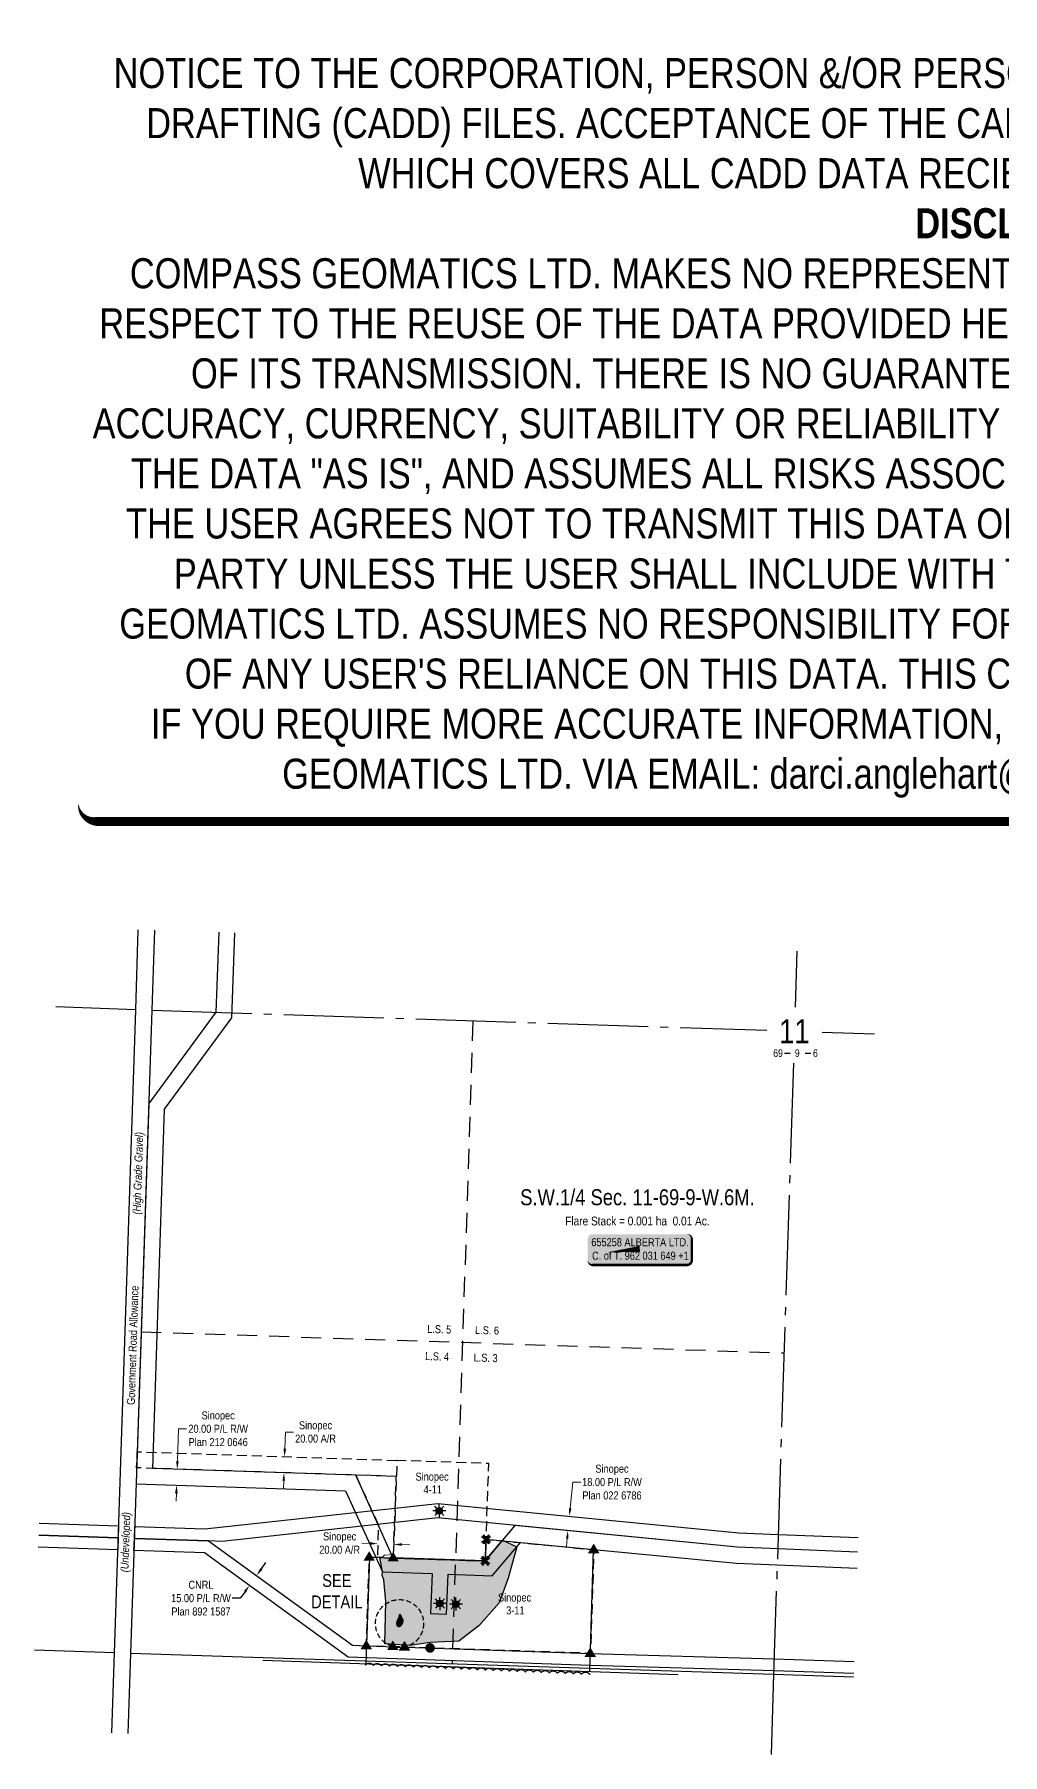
# Model space of a CAD drawing. Extents: x 354407 to 356825, y 6091735 to 6093884.
# Drawn here: x 354407 to 355616, y 6091735 to 6093884 of the extents above; entities that cross this region are included whole.
import ezdxf
from ezdxf.enums import TextEntityAlignment as Align

# ---------------------------------------------------------------- set-up
doc = ezdxf.new("R2010")
doc.units = 0
doc.header["$LTSCALE"] = 5
doc.header["$PDSIZE"] = 0.5
for name, pattern in [('0', [1, 1, 0]), ('foc-ACCESSROAD', [3.75, 2.5, -1.25]), ('foc-LSD', [8, 5, -3]), ('foc-QUARTERLINE', [33, 25, -3, 2, -3]), ('foc-TIELINE', [1.875, 1.25, -0.625])]:
    doc.linetypes.add(name, pattern=pattern)
for name, color, linetype in [('10', 1, 'Continuous'), ('9', 3, 'Continuous'), ('AS-FENCE', 48, 'foc-FENCE'), ('AS-ROADS', 254, 'Continuous'), ('AS-SYMBOL', 7, 'Continuous'), ('C-AR', 13, 'foc-ACCESSROAD'), ('C-RW', 13, 'Continuous'), ('C-SYMBOL', 7, 'Continuous'), ('C-WS', 13, 'foc-ACCESSROAD'), ('C-WS-S', 13, 'Continuous'), ('CG-NOTES', 7, 'Continuous'), ('DETAIL-T', 7, 'Continuous'), ('F-RW', 190, 'Continuous'), ('L-AREAREQUIRED', 7, 'Continuous'), ('L-MON', 1, 'Continuous'), ('L-ROAD-T', 7, 'Continuous'), ('L-SEC', 7, 'Continuous'), ('L-SECLBL', 7, 'Continuous'), ('L-SECQ', 8, 'foc-QUARTERLINE'), ('L-SECTION-LSD', 7, 'foc-LSD'), ('P-BUFFER-PURPLE', 187, 'foc-TIELINE'), ('T-BUSH', 110, '0')]:
    doc.layers.add(name, color=color, linetype=linetype)
for name, color, linetype, lineweight in [('AS-GENERAL', 48, 'Continuous', 18), ('C-RW-T', 13, 'Continuous', 9), ('C-WS-T', 13, 'Continuous', 9), ('T-TEXT', 48, 'Continuous', 18)]:
    doc.layers.add(name, color=color, linetype=linetype, lineweight=lineweight)
doc.layers.add('DISCLAIMER', color=7, linetype='Continuous', plot=False)
doc.layers.add('oil_and_gas_wells_pt', color=7, linetype='Continuous', plot=False)
doc.styles.add('100L', font='ARIALN.TTF', dxfattribs={"height": 11})
doc.styles.add('175L', font='ARIALN.TTF', dxfattribs={"height": 20})
doc.styles.add('80', font='ARIALN.TTF', dxfattribs={"height": 10})
doc.styles.add('80CG', font='ARIALN.TTF', dxfattribs={"height": 10})
doc.styles.add('80L', font='ARIALN.TTF', dxfattribs={"height": 10})
doc.styles.add('80LS', font='ARIALNI.TTF', dxfattribs={"height": 10})
doc.styles.add('foc-LtypeFont', font='ARIALN.TTF', dxfattribs={"height": 7.35})
doc.styles.add('SIMPLEX', font='ARIALN.TTF')
doc.linetypes.add('foc-FENCE', pattern='A,10,-1,["X",foc-LtypeFont,S=0.2,R=0,X=-0.625,Y=-0.75],-1.24', length=12.24)
doc.dimstyles.new('Compass 5 000', dxfattribs={"dimscale": 5, "dimtxt": 9, "dimasz": 2, "dimexe": 0.2, "dimexo": 0.0625, "dimgap": 0.5, "dimtad": 0, "dimtih": 1, "dimtoh": 1, "dimzin": 0, "dimdsep": 46, "dimtxsty": '80CG', "dimcen": 0.1, "dimse1": 1, "dimse2": 1, "dimclrd": 256, "dimclrt": 256, "dimaunit": 1, "dimadec": 4, "dimazin": 0, "dimtfac": 0.06, "dimtofl": 0, "dimtmove": 0, "dimatfit": 1, "dimfxl": 0.2, "dimtolj": 1, "dimtzin": 0, "dimlwd": -1, "dimarcsym": 0})

# ---------------------------------------------------------------- blocks, each defined once
blk = doc.blocks.new('L-SECLBL')
at = {"layer": '9', "color": 7}
for p, q in [((-5.1, -27.8), (-12.3, -27.8)), ((20.7, -27.8), (13.5, -27.8))]:
    blk.add_line(p, q, dxfattribs=at)
at = {"layer": '10', "color": 2, "style": 'SIMPLEX'}
blk.add_attdef('SEC', text='', height=30, dxfattribs=at).set_placement((0, 0), align=Align.MIDDLE)
at = {"layer": '10', "color": 5, "style": '80L'}
blk.add_attdef('TWP', text='', height=9.5, dxfattribs=at).set_placement((-14.4, -27.4), align=Align.MIDDLE_RIGHT)
blk.add_attdef('RGE', text='', height=9.5, dxfattribs=at).set_placement((3.6, -27.4), align=Align.MIDDLE_CENTER)
blk.add_attdef('MER', text='', height=9.5, dxfattribs=at).set_placement((23.2, -27.4), align=Align.MIDDLE_LEFT)
blk = doc.blocks.new('*D362')
at = {"layer": 'C-RW-T', "transparency": 16777216}
for p, q in [((355075.9, 6092043.1), (355079.1, 6092075.7)), ((355079.1, 6092075.7), (355089.1, 6092075.7)), ((355072.2, 6092005.3), (355071.3, 6091995.3))]:
    blk.add_line(p, q, dxfattribs=at)
for points in [[(355074.3, 6092043.2), (355077.6, 6092042.9), (355075, 6092033.1)], [(355070.6, 6092005.4), (355073.9, 6092005.1), (355073.2, 6092015.2)]]:
    blk.add_solid(points, dxfattribs=at)
at = {"layer": 'C-RW-T', "transparency": 16777216, "insert": (355128.2, 6092075.7), "char_height": 10, "attachment_point": 5, "style": '80CG'}
blk.add_mtext('\\A1;Sinopec\\P18.00 P/L R/W\\PPlan 022 6786', dxfattribs=at)
blk = doc.blocks.new('STRIA')
blk.add_hatch(color=255).paths.add_polyline_path([(-0.04, 1.52), (-1.47, -0.87), (1.39, -0.87)])
blk = doc.blocks.new('STRIAA')
blk.add_blockref('STRIA', (0, 0))
blk = doc.blocks.new('STRIB')
at = {"color": 1}
blk.add_solid([(-1.12, -0.67), (-0.04, 1.13), (1.04, -0.67)], dxfattribs=at)
blk = doc.blocks.new('STRIBB')
blk.add_blockref('STRIB', (0, 0))
blk = doc.blocks.new('STRICC')
for name in ['STRIAA', 'STRIBB']:
    blk.add_blockref(name, (0, 0))
blk = doc.blocks.new('fdspike')
blk.add_blockref('STRICC', (0, 0))
blk = doc.blocks.new('fdia')
at = {"color": 255, "const_width": 1}
blk.add_lwpolyline([(-0.5, 0, 1), (0.5, 0, 1)], format="xyb", close=True, dxfattribs=at)
blk = doc.blocks.new('Fdiaa')
blk.add_blockref('fdia', (0, 0))
blk = doc.blocks.new('fdib')
at = {"color": 1, "const_width": 1.6}
blk.add_lwpolyline([(-0.4, 0, 1), (0.4, 0, 1)], format="xyb", close=True, dxfattribs=at)
at = {"color": 1}
blk.add_circle((0, 0), 0.8, dxfattribs=at)
blk = doc.blocks.new('Fdibb')
blk.add_blockref('fdib', (0, 0))
blk = doc.blocks.new('fdicc')
for name in ['Fdibb', 'Fdiaa']:
    blk.add_blockref(name, (0, 0))
blk = doc.blocks.new('FDI')
blk.add_blockref('fdicc', (0, 0))
blk = doc.blocks.new('GAS')
h = blk.add_hatch(color=255)
h.dxf.hatch_style = 1
edge = h.paths.add_edge_path()
edge.add_arc((0, 0), 0.9, 0, 360)
for p, q in [((-0.81, 0), (-1.62, 0)), ((-0.57, 0.57), (-1.14, 1.14)), ((0, 0.81), (0, 1.62)), ((0.57, 0.57), (1.14, 1.14)), ((1.62, 0), (0.81, 0)), ((-0.57, -0.57), (-1.14, -1.14)), ((0, -0.81), (0, -1.62)), ((1.14, -1.14), (0.57, -0.57))]:
    blk.add_line(p, q)
blk.add_circle((0, 0), 0.8)
blk = doc.blocks.new('*D366')
at = {"layer": 'F-RW', "transparency": 16777216}
for p, q in [((354690.3, 6091967.3), (354696.1, 6091975.4)), ((354669.9, 6091938.8), (354664, 6091930.7)), ((354664, 6091930.7), (354654, 6091930.7))]:
    blk.add_line(p, q, dxfattribs=at)
for points in [[(354689, 6091968.2), (354691.7, 6091966.3), (354684.5, 6091959.2)], [(354668.5, 6091939.8), (354671.2, 6091937.9), (354675.7, 6091947)]]:
    blk.add_solid(points, dxfattribs=at)
at = {"layer": 'F-RW', "transparency": 16777216, "insert": (354614.9, 6091930.7), "char_height": 10, "attachment_point": 5, "style": '80CG'}
blk.add_mtext('\\A1;CNRL\\P15.00 P/L R/W\\PPlan 892 1587', dxfattribs=at)
blk = doc.blocks.new('*D367')
at = {"layer": 'C-RW-T', "transparency": 16777216}
for p, q in [((354585.5, 6092101.9), (354586.9, 6092142.3)), ((354586.9, 6092142.3), (354596.9, 6092142.3)), ((354584.2, 6092061.9), (354583.9, 6092051.9))]:
    blk.add_line(p, q, dxfattribs=at)
for points in [[(354583.9, 6092101.9), (354587.2, 6092101.8), (354585.2, 6092091.9)], [(354582.5, 6092061.9), (354585.9, 6092061.8), (354584.5, 6092071.9)]]:
    blk.add_solid(points, dxfattribs=at)
at = {"layer": 'C-RW-T', "transparency": 16777216, "insert": (354636.4, 6092142.3), "char_height": 10, "attachment_point": 5, "style": '80CG'}
blk.add_mtext('\\A1;Sinopec\\P20.00 P/L R/W\\PPlan 212 0646', dxfattribs=at)
blk = doc.blocks.new('FLARE')
h = blk.add_hatch(color=255)
h.dxf.hatch_style = 1
h.paths.add_polyline_path([(0.16, 2.41, 0.114147), (0.13, 2.43), (0.11, 2.44, 0.261551), (0.01, 2.42), (0, 2.41, 0.131268), (-0.03, 2.37), (-0.04, 2.35, 0.041497), (-0.05, 2.33), (-0.05, 2.29, 0.015174), (-0.05, 2.29), (-0.06, 2.24, 0.004376), (-0.06, 2.24), (-0.07, 2.18), (-0.08, 2.11), (-0.09, 2.05), (-0.1, 1.98), (-0.12, 1.91), (-0.14, 1.83), (-0.17, 1.76), (-0.19, 1.68), (-0.22, 1.61), (-0.26, 1.53), (-0.29, 1.46), (-0.32, 1.39), (-0.36, 1.32), (-0.39, 1.25, 0.000505), (-0.39, 1.25), (-0.43, 1.18, 0.002398), (-0.43, 1.18), (-0.46, 1.1, 0.004177), (-0.46, 1.1), (-0.5, 1.03, 0.005735), (-0.5, 1.03), (-0.53, 0.95, 0.006994), (-0.53, 0.95), (-0.56, 0.87, 0.00791), (-0.57, 0.87), (-0.6, 0.78, 0.008323), (-0.6, 0.78), (-0.63, 0.69, 0.008095), (-0.63, 0.68), (-0.66, 0.59, 0.008067), (-0.66, 0.59), (-0.68, 0.49, 0.008387), (-0.68, 0.49), (-0.7, 0.39, 0.009056), (-0.71, 0.38), (-0.72, 0.28, 0.010123), (-0.72, 0.28), (-0.74, 0.18, 0.011689), (-0.74, 0.18), (-0.75, 0.08, 0.013925), (-0.75, 0.08), (-0.75, -0.02, 0.016488), (-0.75, -0.02), (-0.75, -0.11, 0.017255), (-0.75, -0.12), (-0.74, -0.2, 0.01735), (-0.74, -0.2), (-0.73, -0.28, 0.017311), (-0.73, -0.29), (-0.71, -0.36, 0.01715), (-0.71, -0.36), (-0.69, -0.43, 0.016886), (-0.69, -0.44), (-0.66, -0.5, 0.016546), (-0.66, -0.5), (-0.63, -0.56, 0.016164), (-0.63, -0.56), (-0.6, -0.61, 0.016329), (-0.6, -0.62), (-0.57, -0.66, 0.018828), (-0.57, -0.67), (-0.54, -0.71, 0.022087), (-0.53, -0.71), (-0.5, -0.75, 0.025345), (-0.49, -0.76), (-0.46, -0.78, 0.028234), (-0.45, -0.79), (-0.42, -0.82, 0.030298), (-0.41, -0.82), (-0.37, -0.84, 0.031129), (-0.36, -0.85), (-0.32, -0.86, 0.030544), (-0.31, -0.87), (-0.27, -0.88, 0.028465), (-0.26, -0.88), (-0.22, -0.89, 0.025311), (-0.21, -0.89), (-0.16, -0.89, 0.02283), (-0.15, -0.89), (-0.11, -0.89, 0.021226), (-0.1, -0.89), (-0.05, -0.88, 0.020401), (-0.04, -0.88), (0, -0.87, 0.020299), (0.01, -0.87), (0.05, -0.85, 0.020911), (0.06, -0.85), (0.11, -0.83, 0.022277), (0.11, -0.83), (0.15, -0.81, 0.023712), (0.16, -0.8), (0.2, -0.78, 0.022408), (0.21, -0.78), (0.24, -0.75, 0.01993), (0.25, -0.74), (0.28, -0.72, 0.017146), (0.28, -0.71), (0.31, -0.68, 0.014211), (0.32, -0.68), (0.35, -0.64, 0.011221), (0.35, -0.64), (0.37, -0.61, 0.008212), (0.38, -0.61), (0.4, -0.57, 0.005172), (0.4, -0.57), (0.42, -0.54, 0.002523), (0.43, -0.54), (0.45, -0.5, 0.001671), (0.45, -0.5), (0.47, -0.47, 0.001229), (0.47, -0.47), (0.49, -0.44, 0.00075), (0.49, -0.44), (0.51, -0.41, 0.00026), (0.51, -0.41), (0.54, -0.37), (0.56, -0.34), (0.58, -0.3), (0.61, -0.27), (0.63, -0.23, 0.001311), (0.63, -0.23), (0.66, -0.19, 0.003726), (0.66, -0.19), (0.69, -0.15, 0.006065), (0.69, -0.14), (0.72, -0.1, 0.008452), (0.72, -0.1), (0.74, -0.05, 0.010991), (0.75, -0.05), (0.77, 0, 0.013767), (0.77, 0), (0.79, 0.05, 0.016839), (0.8, 0.05), (0.81, 0.1, 0.019104), (0.82, 0.11), (0.83, 0.15, 0.016987), (0.83, 0.16), (0.84, 0.21, 0.013636), (0.84, 0.21), (0.85, 0.26, 0.010244), (0.85, 0.27), (0.86, 0.31, 0.006846), (0.86, 0.32), (0.86, 0.37, 0.003419), (0.86, 0.37), (0.86, 0.41), (0.87, 0.46), (0.87, 0.5), (0.88, 0.54), (0.88, 0.59), (0.89, 0.63, 0.001278), (0.89, 0.63), (0.89, 0.67, 0.004735), (0.89, 0.67), (0.9, 0.71, 0.008354), (0.9, 0.72), (0.9, 0.76, 0.012059), (0.9, 0.76), (0.9, 0.8, 0.015712), (0.9, 0.81), (0.9, 0.85, 0.018457), (0.9, 0.85), (0.9, 0.89, 0.018102), (0.9, 0.9), (0.89, 0.94, 0.016533), (0.89, 0.95), (0.88, 0.99, 0.014576), (0.88, 0.99), (0.87, 1.03, 0.012435), (0.86, 1.04), (0.85, 1.08, 0.010283), (0.85, 1.09), (0.83, 1.13, 0.00824), (0.83, 1.13), (0.81, 1.18, 0.00638), (0.81, 1.18), (0.78, 1.23, 0.004735), (0.78, 1.23), (0.76, 1.29, 0.003388), (0.75, 1.29), (0.73, 1.34, 0.002345), (0.73, 1.34), (0.7, 1.4, 0.001492), (0.7, 1.4), (0.67, 1.46, 0.000746), (0.67, 1.46), (0.63, 1.51), (0.6, 1.57), (0.57, 1.62), (0.55, 1.68), (0.52, 1.73), (0.49, 1.78), (0.47, 1.83), (0.45, 1.87), (0.42, 1.92), (0.4, 1.97), (0.38, 2.02), (0.35, 2.08, 0.000332), (0.35, 2.08), (0.33, 2.13, 0.001849), (0.33, 2.13), (0.3, 2.19, 0.0038), (0.3, 2.19), (0.27, 2.24, 0.006473), (0.27, 2.24), (0.25, 2.29, 0.010865), (0.24, 2.3), (0.22, 2.34, 0.019524), (0.22, 2.34), (0.19, 2.38, 0.041077), (0.18, 2.39)])
at = {"color": 48, "flags": 128}
for points in [[(0.11, -0.72), (0.07, -0.74), (0.03, -0.76), (-0.02, -0.77), (-0.07, -0.78), (-0.11, -0.79), (-0.16, -0.79), (-0.2, -0.79), (-0.25, -0.78), (-0.29, -0.77), (-0.32, -0.76), (-0.36, -0.74), (-0.4, -0.71), (-0.43, -0.68), (-0.46, -0.65), (-0.49, -0.61), (-0.52, -0.56), (-0.54, -0.51), (-0.57, -0.46), (-0.59, -0.4), (-0.61, -0.33), (-0.63, -0.26), (-0.64, -0.19), (-0.65, -0.11), (-0.65, -0.02), (-0.65, 0.07), (-0.64, 0.17), (-0.63, 0.27), (-0.61, 0.36), (-0.58, 0.46), (-0.56, 0.56), (-0.53, 0.66), (-0.5, 0.75), (-0.47, 0.83), (-0.44, 0.91), (-0.41, 0.99), (-0.37, 1.06), (-0.34, 1.13), (-0.3, 1.2), (-0.27, 1.27), (-0.23, 1.34), (-0.2, 1.42), (-0.16, 1.49), (-0.13, 1.57), (-0.1, 1.65), (-0.07, 1.73), (-0.04, 1.8), (-0.02, 1.88), (0, 1.96), (0.01, 2.03), (0.02, 2.1), (0.03, 2.17), (0.04, 2.22), (0.05, 2.27), (0.05, 2.31), (0.06, 2.34), (0.08, 2.35), (0.09, 2.34), (0.11, 2.32), (0.13, 2.29), (0.16, 2.25), (0.18, 2.2), (0.21, 2.14), (0.24, 2.09), (0.26, 2.03), (0.29, 1.98), (0.31, 1.93), (0.33, 1.88), (0.36, 1.83), (0.38, 1.78), (0.41, 1.73), (0.43, 1.68), (0.46, 1.63), (0.49, 1.58), (0.52, 1.52), (0.55, 1.47), (0.58, 1.41), (0.61, 1.35), (0.64, 1.3), (0.67, 1.24), (0.69, 1.19), (0.72, 1.14), (0.74, 1.09), (0.75, 1.05), (0.77, 1), (0.78, 0.96), (0.79, 0.92), (0.8, 0.88), (0.8, 0.84), (0.8, 0.8), (0.8, 0.76), (0.8, 0.72), (0.79, 0.68), (0.79, 0.64), (0.78, 0.6), (0.78, 0.56), (0.77, 0.51), (0.77, 0.47), (0.76, 0.42), (0.76, 0.37), (0.76, 0.33), (0.75, 0.28), (0.74, 0.23), (0.73, 0.18), (0.72, 0.13), (0.7, 0.09), (0.68, 0.04), (0.66, 0), (0.63, -0.05), (0.61, -0.09), (0.58, -0.13), (0.55, -0.17), (0.53, -0.21), (0.5, -0.25), (0.48, -0.28), (0.45, -0.32), (0.43, -0.35), (0.41, -0.38), (0.39, -0.42), (0.37, -0.45), (0.34, -0.48), (0.32, -0.51), (0.3, -0.55), (0.27, -0.58), (0.24, -0.61), (0.21, -0.64), (0.18, -0.67), (0.15, -0.7)], [(0.02, -0.75), (-0.01, -0.76), (-0.03, -0.77), (-0.05, -0.78), (-0.08, -0.78), (-0.11, -0.79), (-0.13, -0.79), (-0.16, -0.79), (-0.18, -0.78), (-0.2, -0.78), (-0.23, -0.77), (-0.25, -0.76), (-0.26, -0.74), (-0.28, -0.73), (-0.3, -0.71), (-0.32, -0.69), (-0.33, -0.66), (-0.35, -0.63), (-0.36, -0.6), (-0.37, -0.57), (-0.39, -0.53), (-0.4, -0.49), (-0.4, -0.45), (-0.41, -0.41), (-0.41, -0.36), (-0.41, -0.31), (-0.4, -0.25), (-0.39, -0.2), (-0.38, -0.14), (-0.37, -0.09), (-0.36, -0.03), (-0.34, 0.02), (-0.32, 0.07), (-0.31, 0.12), (-0.29, 0.16), (-0.27, 0.21), (-0.25, 0.25), (-0.23, 0.29), (-0.21, 0.33), (-0.19, 0.37), (-0.17, 0.41), (-0.15, 0.45), (-0.14, 0.49), (-0.12, 0.53), (-0.1, 0.58), (-0.08, 0.62), (-0.07, 0.66), (-0.06, 0.71), (-0.05, 0.75), (-0.04, 0.79), (-0.03, 0.83), (-0.03, 0.87), (-0.02, 0.9), (-0.02, 0.93), (-0.01, 0.95), (-0.01, 0.96), (0, 0.97), (0.01, 0.96), (0.02, 0.95), (0.03, 0.94), (0.04, 0.91), (0.06, 0.88), (0.07, 0.86), (0.09, 0.82), (0.1, 0.79), (0.12, 0.76), (0.13, 0.74), (0.14, 0.71), (0.16, 0.68), (0.17, 0.65), (0.18, 0.63), (0.2, 0.6), (0.21, 0.57), (0.23, 0.54), (0.25, 0.51), (0.26, 0.47), (0.28, 0.44), (0.3, 0.41), (0.31, 0.38), (0.33, 0.35), (0.34, 0.32), (0.36, 0.29), (0.37, 0.27), (0.38, 0.24), (0.39, 0.22), (0.39, 0.19), (0.4, 0.17), (0.4, 0.15), (0.41, 0.13), (0.41, 0.1), (0.41, 0.08), (0.4, 0.06), (0.4, 0.04), (0.4, 0.01), (0.39, -0.01), (0.39, -0.03), (0.39, -0.06), (0.39, -0.08), (0.38, -0.11), (0.38, -0.14), (0.38, -0.16), (0.38, -0.19), (0.37, -0.22), (0.37, -0.24), (0.36, -0.27), (0.35, -0.3), (0.34, -0.32), (0.32, -0.35), (0.31, -0.37), (0.3, -0.4), (0.28, -0.42), (0.27, -0.44), (0.25, -0.46), (0.24, -0.48), (0.22, -0.5), (0.21, -0.52), (0.2, -0.54), (0.19, -0.56), (0.17, -0.58), (0.16, -0.6), (0.15, -0.61), (0.14, -0.63), (0.12, -0.65), (0.11, -0.67), (0.09, -0.69), (0.08, -0.7), (0.06, -0.72), (0.04, -0.74)]]:
    blk.add_lwpolyline(points, close=True, dxfattribs=at)
blk = doc.blocks.new('*U365')
h = blk.add_hatch(color=59)
edge = h.paths.add_edge_path()
edge.add_line((-59, -20), (59, -20))
edge.add_arc((59, -14), 6, 270, 360)
edge.add_line((65, -14), (65, 12.5))
edge.add_arc((59, 12.5), 6, 0, 90)
edge.add_line((59, 18.5), (-59, 18.5))
edge.add_arc((-59, 12.5), 6, 90, 180)
edge.add_line((-65, 12.5), (-65, -14))
edge.add_arc((-59, -14), 6, 180, 270)
at = {"color": 1, "flags": 128}
blk.add_lwpolyline([(-59, -20, 3, 3, 0), (59, -20, 3, 3, 0.414214), (65, -14, 3, 3, 0), (65, 12.5, 3, 0, 0.414214), (59, 18.5, 0, 0, 0), (-59, 18.5, 0, 0, 0.414214), (-65, 12.5, 0, 0, 0), (-65, -14, 0, 3, 0.414214)], format="xyseb", close=True, dxfattribs=at)
blk.add_lwpolyline([(-40.2, -4.1, 0, 7.5, 0), (0, 0, 0, 0, 0)], format="xyseb", dxfattribs=at)
at = {"color": 1, "style": '80'}
blk.add_attdef('ENTER_TEXT_001', (-36, -5), '', height=10, dxfattribs=at)
blk = doc.blocks.new('*D380')
at = {"layer": 'C-RW-T', "transparency": 16777216}
for p, q in [((354719.6, 6092117.4), (354720.3, 6092138.3)), ((354720.3, 6092138.3), (354730.3, 6092138.3)), ((354718.3, 6092077.4), (354717.9, 6092067.4))]:
    blk.add_line(p, q, dxfattribs=at)
for points in [[(354717.9, 6092117.5), (354721.3, 6092117.4), (354719.3, 6092107.4)], [(354716.6, 6092077.5), (354719.9, 6092077.4), (354718.6, 6092087.4)]]:
    blk.add_solid(points, dxfattribs=at)
at = {"layer": 'C-RW-T', "transparency": 16777216, "insert": (354758, 6092138.3), "char_height": 10, "attachment_point": 5, "style": '80CG'}
blk.add_mtext('\\A1;Sinopec\\P20.00 A/R', dxfattribs=at)
blk = doc.blocks.new('TRIA')
blk.add_hatch(color=255).paths.add_polyline_path([(-0.04, 1.52), (-1.47, -0.87), (1.39, -0.87)])
blk = doc.blocks.new('TRIAA')
blk.add_blockref('TRIA', (0, 0))
blk = doc.blocks.new('TRIB')
at = {"color": 1}
blk.add_lwpolyline([(-1.12, -0.67), (-0.04, 1.13), (1.04, -0.67)], close=True, dxfattribs=at)
blk = doc.blocks.new('TRIBB')
blk.add_blockref('TRIB', (0, 0))
blk = doc.blocks.new('TRICC')
for name in ['TRIAA', 'TRIBB']:
    blk.add_blockref(name, (0, 0))
blk = doc.blocks.new('plspike')
blk.add_blockref('TRICC', (0, 0))
blk = doc.blocks.new('TEMP')
h = blk.add_hatch(color=255)
h.dxf.hatch_style = 1
h.paths.add_polyline_path([(0, 0.25), (-0.67, 1.15), (-0.67, 0.67), (-1.15, 0.67), (-0.25, 0), (-1.15, -0.67), (-0.67, -0.67), (-0.67, -1.15), (0, -0.25), (0.67, -1.15), (0.67, -0.67), (1.15, -0.67), (0.25, 0), (1.15, 0.67), (0.67, 0.67), (0.67, 1.15)])
h.paths.add_polyline_path([(0.57, 0.85), (0.57, 0.57), (0.85, 0.57), (0.08, 0), (0.85, -0.57), (0.57, -0.57), (0.57, -0.85), (0, -0.08), (-0.57, -0.85), (-0.57, -0.57), (-0.85, -0.57), (-0.08, 0), (-0.85, 0.57), (-0.57, 0.57), (-0.57, 0.85), (0, 0.08)], flags=16)
h = blk.add_hatch(color=1)
h.dxf.hatch_style = 1
h.paths.add_polyline_path([(0, 0.08), (-0.57, 0.85), (-0.57, 0.57), (-0.85, 0.57), (-0.08, 0), (-0.85, -0.57), (-0.57, -0.57), (-0.57, -0.85), (0, -0.08), (0.57, -0.85), (0.57, -0.57), (0.85, -0.57), (0.08, 0), (0.85, 0.57), (0.57, 0.57), (0.57, 0.85)])
at = {"color": 1}
for p, q in [((-0.08, 0), (0.08, 0)), ((0, 0.08), (0, -0.08))]:
    blk.add_line(p, q, dxfattribs=at)
at = {"color": 255, "flags": 128}
blk.add_lwpolyline([(-0.25, 0), (-1.15, 0.67), (-0.67, 0.67), (-0.67, 1.15), (0, 0.25), (0.67, 1.15), (0.67, 0.67), (1.15, 0.67), (0.25, 0), (1.15, -0.67), (0.67, -0.67), (0.67, -1.15), (0, -0.25), (-0.67, -1.15), (-0.67, -0.67), (-1.15, -0.67)], close=True, dxfattribs=at)
at = {"color": 1, "flags": 128}
blk.add_lwpolyline([(-0.08, 0), (-0.85, 0.57), (-0.57, 0.57), (-0.57, 0.85), (0, 0.08), (0.57, 0.85), (0.57, 0.57), (0.85, 0.57), (0.08, 0), (0.85, -0.57), (0.57, -0.57), (0.57, -0.85), (0, -0.08), (-0.57, -0.85), (-0.57, -0.57), (-0.85, -0.57)], close=True, dxfattribs=at)
blk = doc.blocks.new('*D386')
at = {"layer": 'C-RW-T', "transparency": 16777216}
for p, q in [((354825.8, 6091999.1), (354815.8, 6091999.5)), ((354865.8, 6091997.6), (354875.7, 6091997.3))]:
    blk.add_line(p, q, dxfattribs=at)
at = {"layer": 'C-RW-T', "linetype": 'Continuous', "transparency": 16777216}
for points in [[(354825.8, 6092000.8), (354825.7, 6091997.4), (354835.8, 6091998.7)], [(354865.8, 6091999.3), (354865.7, 6091996), (354855.8, 6091998)]]:
    blk.add_solid(points, dxfattribs=at)
at = {"layer": 'C-RW-T', "linetype": 'Continuous', "transparency": 16777216, "insert": (354788.1, 6091999.5), "char_height": 10, "attachment_point": 5, "style": '80CG'}
blk.add_mtext('\\A1;Sinopec\\P20.00 A/R', dxfattribs=at)
blk = doc.blocks.new('Disclaimer_Legal')
at = {"layer": 'DISCLAIMER', "color": 254, "flags": 128}
blk.add_lwpolyline([(-3612.9, -1104.6, 37.5, 37.5, 0), (4096.1, -1104.6, 37.5, 37.5, 0.414214), (4171.1, -1029.6, 37.5, 37.5, 0), (4171.1, 2078.7, 37.5, 0, 0.414214), (4096.1, 2153.7, 0, 0, 0), (-3612.9, 2153.7, 0, 0, 0.414214), (-3687.9, 2078.7, 0, 0, 0), (-3687.9, -1029.6, 0, 37.5, 0.414214)], format="xyseb", close=True, dxfattribs=at)
at = {"layer": 'DISCLAIMER', "color": 254, "insert": (241.6, 533.9), "char_height": 125, "width": 7717.568, "attachment_point": 5, "style": '80'}
blk.add_mtext('NOTICE TO THE CORPORATION, PERSON &/OR PERSONS REGARDING THIS COMPUTER AIDED DESIGN AND DRAFTING (CADD) FILES. ACCEPTANCE OF THE CADD DATA IS BASED ON THE FOLLOWING DISCLAIMER WHICH COVERS ALL CADD DATA RECIEVED FROM COMPASS GEOMATICS LTD.\\P{\\fArial Narrow|b1|i0|c0|p34;DISCLAIMER}\\PCOMPASS GEOMATICS LTD. MAKES NO REPRESENTATION OR WARRANTIES, EXPRESS OR IMPLIED, WITH RESPECT TO THE REUSE OF THE DATA PROVIDED HEREWITH, REGARDLESS OF ITS FORMAT OR THE MEANS OF ITS TRANSMISSION. THERE IS NO GUARANTEE OR REPRESENTATION TO THE USER AS TO THE ACCURACY, CURRENCY, SUITABILITY OR RELIABILITY OF THIS DATA FOR ANY PURPOSE. THE USER ACCEPTS THE DATA "AS IS", AND ASSUMES ALL RISKS ASSOCIATED WITH ITS USE. BY ACCEPTANCE OF THIS DATA, THE USER AGREES NOT TO TRANSMIT THIS DATA OR PROVIDE ACCESS OR ANY PART OF IT TO ANOTHER PARTY UNLESS THE USER SHALL INCLUDE WITH THE DATA A COPY OF THIS DISCLAIMER. COMPASS GEOMATICS LTD. ASSUMES NO RESPONSIBILITY FOR ACTUAL OR CONSEQUENTIAL DAMAGE AS A RESULT OF ANY USER\'S RELIANCE ON THIS DATA. THIS CADD FILE IS FOR ILLUSTRATION PURPOSES ONLY.\\PIF YOU REQUIRE MORE ACCURATE INFORMATION, PLEASE CONTACT DARCI ANGLEHART AT COMPASS GEOMATICS LTD. VIA EMAIL: darci.anglehart@compassgeomatics.ca OR CELL: 506-961-7292', dxfattribs=at)

msp = doc.modelspace()

# ---------------------------------------------------------------- hatches: boundary and pattern name
at = {"layer": 'AS-ROADS', "linetype": 'Continuous'}
h = msp.add_hatch(color=256, dxfattribs=at)
h.dxf.hatch_style = 1
h.paths.add_polyline_path([(354845.846, 6091926.588), (354843.293, 6091953.728), (354841.013, 6091959.629), (354841.493, 6091963.653), (354838.428, 6091981.445), (354855.129, 6091980.896), (354970.014, 6091977.284), (354991.517, 6092003.056), (355009.447, 6091994.841), (354998.749, 6091955.833), (354987.341, 6091924.953), (354962.201, 6091896.662), (354936.766, 6091876.889), (354901.203, 6091875.241), (354875.688, 6091871.48), (354844.383, 6091873.574)])

# ---------------------------------------------------------------- linework, layer by layer
at = {"layer": 'AS-FENCE', "flags": 128}
for points in [[(355100.607, 6091839.179), (355105.311, 6091991.01), (354971.203, 6092004.188), (354970.014, 6091977.284), (354855.352, 6091981.201)], [(354841.316, 6091981.547), (354825.231, 6091981.63), (354820.799, 6091848.707)], [(354855.316, 6091981.338), (354854.929, 6091985.594)], [(354692.214, 6091853.085), (355210.325, 6091835.443)]]:
    msp.add_lwpolyline(points, dxfattribs=at)
at = {"layer": 'AS-GENERAL', "flags": 128}
msp.add_lwpolyline([(354841.316, 6091981.547), (354844.22, 6091984.657), (354850.005, 6091985.072), (354854.929, 6091985.594)], dxfattribs=at)
at = {"layer": 'AS-ROADS', "linetype": 'Continuous', "flags": 128}
msp.add_lwpolyline([(354845.846, 6091926.588), (354843.293, 6091953.728), (354841.013, 6091959.629), (354841.493, 6091963.653), (354838.428, 6091981.445), (354855.129, 6091980.896), (354970.014, 6091977.284), (354991.517, 6092003.056), (355009.447, 6091994.841), (354998.749, 6091955.833), (354987.341, 6091924.953), (354962.201, 6091896.662), (354936.766, 6091876.889), (354901.203, 6091875.241), (354875.688, 6091871.48)], dxfattribs=at)
at = {"layer": 'AS-ROADS', "flags": 128}
msp.add_lwpolyline([(354875.688, 6091871.48), (354844.383, 6091873.574), (354845.846, 6091926.588)], dxfattribs=at)
at = {"layer": 'C-AR', "flags": 128}
msp.add_lwpolyline([(354858.881, 6092082.791), (354534.607, 6092093.531), (354535.269, 6092113.515), (354859.617, 6092102.773)], dxfattribs=at)
msp.add_lwpolyline([(354808.275, 6092084.467), (354836.627, 6092021.796), (354835.148, 6091981.632), (354855.129, 6091980.896), (354858.881, 6092082.791)], close=True, dxfattribs=at)
at = {"layer": 'C-RW', "flags": 128}
for points in [[(354532.273, 6092020.343), (354619.701, 6092017.364), (354910.702, 6092049.13), (355286.411, 6092012.534), (355335.805, 6092010.439), (355435.543, 6092006.326)], [(355434.961, 6091988.348), (355335.228, 6091992.455), (355285.093, 6091994.583), (354910.767, 6092031.049), (354641.344, 6092001.628), (354624.357, 6092002.375), (354531.883, 6092005.461), (354532.273, 6092020.343)]]:
    msp.add_lwpolyline(points, dxfattribs=at)
at = {"layer": 'C-RW'}
msp.add_lwpolyline([(354412.734, 6092024.377), (354512.082, 6092021.037), (354511.589, 6092006.138), (354412.251, 6092009.466)], dxfattribs=at)
at = {"layer": 'C-WS', "flags": 128}
for points in [[(354970.028, 6091977.154), (354974.342, 6092098.973), (354859.617, 6092102.773), (354855.129, 6091980.896), (354970.028, 6091977.154)], [(354825.201, 6091981.879), (354855.129, 6091980.896), (354970.014, 6091977.284), (354970.91, 6092004.169), (355105.542, 6091991.277), (355101.308, 6091861.797), (354821.551, 6091871.272), (354825.201, 6091981.879)]]:
    msp.add_lwpolyline(points, dxfattribs=at)
at = {"layer": 'F-RW'}
msp.add_lwpolyline([(354412.251, 6092009.466), (354511.589, 6092006.138), (354511.092, 6091991.15), (354411.766, 6091994.478)], dxfattribs=at)
at = {"layer": 'F-RW', "flags": 128}
for points in [[(355430.055, 6091836.71), (355330.292, 6091840.147), (355100.8, 6091846.809), (354798.893, 6091857.035), (354619.26, 6091987.536), (354531.188, 6091990.42), (354531.883, 6092005.461)], [(354531.883, 6092005.461), (354624.357, 6092002.375), (354804.132, 6091871.862), (354821.551, 6091871.272), (355101.308, 6091861.797), (355330.825, 6091855.05), (355430.538, 6091851.635)]]:
    msp.add_lwpolyline(points, dxfattribs=at)
at = {"layer": 'L-SEC', "flags": 128}
for points in [[(354506.831, 6091862.468), (354520.135, 6092264.171), (354533.439, 6092665.875), (354536.648, 6092765.798)], [(354556.749, 6092765.141), (354553.54, 6092665.218), (354540.236, 6092263.511), (354526.932, 6091861.803)], [(354506.831, 6091862.468), (354406.913, 6091865.845)], [(354503.605, 6091762.546), (354506.831, 6091862.468)], [(354526.932, 6091861.803), (354523.707, 6091761.881)], [(355429.901, 6091831.941), (355330.075, 6091835.25), (354526.932, 6091861.803)]]:
    msp.add_lwpolyline(points, dxfattribs=at)
at = {"layer": 'L-SECQ'}
for p, q in [((355359.219, 6092738.91), (355356.962, 6092668.954)), ((354533.439, 6092665.875), (354433.522, 6092669.277)), ((354553.54, 6092665.218), (355321.545, 6092640.102)), ((355390.773, 6092637.838), (355455.906, 6092635.708)), ((355354.707, 6092599.009), (355330.075, 6091835.25)), ((355330.075, 6091835.25), (355326.917, 6091735.325))]:
    msp.add_line(p, q, dxfattribs=at)
at = {"layer": 'L-SECTION-LSD', "flags": 128}
for points in [[(354954.566, 6092652.103), (354928.503, 6091848.526)], [(354540.236, 6092263.511), (355343.035, 6092237.097)]]:
    msp.add_lwpolyline(points, dxfattribs=at)
at = {"layer": 'oil_and_gas_wells_pt', "linetype": 'Continuous'}
msp.add_point((354912.489, 6092039.802), dxfattribs=at)
at = {"layer": 'P-BUFFER-PURPLE'}
msp.add_circle((354862.893, 6091899.005), 29.992, dxfattribs=at)
at = {"layer": 'T-BUSH', "flags": 128}
msp.add_lwpolyline([(354820.161, 6091847.086, -0.52056705), (354830.15, 6091846.668, -0.52056705), (354840.139, 6091846.249, -0.52056705), (354850.127, 6091845.831, -0.52056705), (354860.116, 6091845.412, -0.52056705), (354870.105, 6091844.993, -0.52056705), (354880.093, 6091844.575, -0.52056705), (354890.082, 6091844.156, -0.52056705), (354900.071, 6091843.738, -0.52056705), (354910.059, 6091843.319, -0.52056705), (354920.048, 6091842.901, -0.52056705), (354930.037, 6091842.482, -0.52056705), (354940.025, 6091842.063, -0.52056705), (354950.014, 6091841.645, -0.52056705), (354960.003, 6091841.226, -0.52056705), (354969.991, 6091840.808, -0.52056705), (354979.98, 6091840.389, -0.52056705), (354989.969, 6091839.97, -0.52056705), (354999.957, 6091839.552, -0.52056705), (355009.946, 6091839.133, -0.52056705), (355019.935, 6091838.715, -0.52056705), (355029.923, 6091838.296, -0.52056705), (355039.912, 6091837.877, -0.52056705), (355049.901, 6091837.459, -0.52056705), (355059.89, 6091837.04, -0.52056705), (355069.878, 6091836.622, -0.52056705), (355079.867, 6091836.203, -0.52056705), (355089.856, 6091835.785, -0.52056705), (355100.716, 6091835.329, -0.52056705)], format="xyb", dxfattribs=at)

# ---------------------------------------------------------------- block references
at = {"xscale": 0.3, "yscale": 0.3, "zscale": 0.3}
msp.add_blockref('Disclaimer_Legal', (355568.124, 6093232.43), dxfattribs=at)
at = {"layer": 'AS-SYMBOL'}
for name, p, xscale, yscale, zscale in [('GAS', (354913.295, 6091924.023), 5.000000000000012, 5.000000000000012, 5.000000000000012), ('GAS', (354933.257, 6091923.299), 5.000000000000012, 5.000000000000012, 5.000000000000012), ('FLARE', (354862.893, 6091899.005), 4.99871855000001, 4.99871855000001, 4.99871855000001)]:
    msp.add_blockref(name, p, dxfattribs=dict(at, xscale=xscale, yscale=yscale, zscale=zscale))
at = {"layer": 'C-WS-S', "linetype": 'Continuous', "xscale": 4.998718550000005, "yscale": 4.998718550000005, "zscale": 4.998718550000005}
msp.add_blockref('GAS', (354912.489, 6092039.802), dxfattribs=at)
at = {"layer": 'CG-NOTES'}
ref = msp.add_blockref('*U365', (355162.894, 6092366.887), dxfattribs=dict(at, xscale=0.99974371, yscale=0.99974371, zscale=0.99974371))
ref.add_attrib('ENTER_TEXT_001', '655258 ALBERTA LTD.', (355102.388, 6092370.373), dxfattribs={"layer": '0', "color": 1, "height": 9.99744, "style": '80'})
ref.add_attrib('ENTER_TEXT_002', 'C. of T. 962 031 649 +1', (355103.343, 6092353.533), dxfattribs={"layer": '0', "color": 1, "height": 9.99744, "style": '80'})
at = {"layer": 'L-MON', "linetype": 'Continuous'}
for name, p, xscale, yscale, zscale in [('TEMP', (354970.91, 6092004.169), 4.99871855, 4.99871855, 4.99871855), ('TEMP', (354970.034, 6091977.308), 4.99871855, 4.99871855, 4.99871855), ('plspike', (354854.717, 6091870.149), 4.998718550000005, 4.998718550000005, 4.998718550000005), ('plspike', (354869.097, 6091869.662), 4.998718550000005, 4.998718550000005, 4.998718550000005)]:
    msp.add_blockref(name, p, dxfattribs=dict(at, xscale=xscale, yscale=yscale, zscale=zscale))
at = {"layer": 'L-MON', "xscale": 5.000000000000012, "yscale": 5.000000000000012, "zscale": 5.000000000000012}
for name, p in [('fdspike', (354825.201, 6091981.879)), ('fdspike', (354855.129, 6091980.896)), ('fdspike', (355105.542, 6091991.277)), ('fdspike', (354821.551, 6091871.272)), ('FDI', (354901.046, 6091868.588)), ('fdspike', (355101.308, 6091861.797))]:
    msp.add_blockref(name, p, dxfattribs=at)
at = {"layer": 'L-SECLBL', "xscale": 0.99974371, "yscale": 0.99974371, "zscale": 0.99974371}
msp.add_blockref('L-SECLBL', (355355.996, 6092638.975), dxfattribs=at).add_auto_attribs({'SEC': '11', 'TWP': '69', 'RGE': '9', 'MER': '6'})

# ---------------------------------------------------------------- texts
at = {"layer": 'C-SYMBOL', "color": 3, "style": '175L'}
msp.add_text('S.W.1/4 Sec. 11-69-9-W.6M.', height=19.99487, dxfattribs=at).set_placement((355159.972, 6092415.568), align=Align.BOTTOM_CENTER)
at = {"layer": 'C-WS-T', "char_height": 9.99744, "width": 41.37861, "attachment_point": 1, "line_spacing_factor": 0.961801, "style": '175L'}
for s, insert in [('\\pi0.30913;Sinopec\\P\\pi10.354;4-11', (354882.567, 6092087.542)), ('\\pi0.30913;Sinopec\\P\\pi10.518;3-11', (354985.542, 6091936.514))]:
    msp.add_mtext(s, dxfattribs=dict(at, insert=insert))
at = {"layer": 'DETAIL-T', "color": 3, "insert": (354784.575, 6091939.448), "char_height": 15.9959, "width": 63.61982, "attachment_point": 5, "style": '80CG'}
msp.add_mtext('SEE\\PDETAIL', dxfattribs=at)
at = {"layer": 'L-AREAREQUIRED', "color": 5, "style": '100L'}
msp.add_text('Flare Stack = 0.001 ha  0.01 Ac.', height=10.99718, dxfattribs=at).set_placement((355159.972, 6092393.074), align=Align.BOTTOM_CENTER)
at = {"layer": 'L-ROAD-T', "style": '80L'}
msp.add_text('Government Road Allowance', height=9.99744, rotation=88.176738, dxfattribs=at).set_placement((354529.665, 6092246.617), align=Align.MIDDLE_CENTER)
at = {"layer": 'T-TEXT', "style": '80LS'}
for s, p in [('(High Grade Gravel)', (354536.243, 6092461.494)), ('(Undeveloped)', (354520.476, 6092000.67))]:
    msp.add_text(s, height=9.99744, rotation=88.176687, dxfattribs=at).set_placement(p, align=Align.MIDDLE_CENTER)

# ---------------------------------------------------------------- dimensions: what is measured, and where the dimension line sits
at = {"layer": 'C-RW-T', "color": 2}
dim = msp.add_linear_dim(base=(354585.191, 6092091.856), p1=(354692.992, 6092068.28), p2=(354693.654, 6092088.263), angle=88.103154, text='Sinopec\\P20.00 P/L R/W\\PPlan 212 0646', dimstyle='Compass 5 000', dxfattribs=at)
dim.commit()
dim.dimension.update_dxf_attribs({"geometry": '*D367', "text_midpoint": (354636.403, 6092142.338), "dimtype": 161})
at = {"layer": 'C-RW-T'}
dim = msp.add_linear_dim(base=(354719.269, 6092107.421), p1=(354840.211, 6092083.41), p2=(354840.873, 6092103.394), angle=88.103154, text='Sinopec\\P20.00 A/R', dimstyle='Compass 5 000', dxfattribs=at)
dim.commit()
dim.dimension.update_dxf_attribs({"geometry": '*D380', "text_midpoint": (354758.027, 6092138.305), "dimtype": 161})
at = {"layer": 'C-RW-T', "color": 6}
dim = msp.add_linear_dim(base=(355074.955, 6092033.131), p1=(355126.119, 6092010.07), p2=(355127.863, 6092027.977), angle=84.436645, text='Sinopec\\P18.00 P/L R/W\\PPlan 022 6786', dimstyle='Compass 5 000', dxfattribs=at)
dim.commit()
dim.dimension.update_dxf_attribs({"geometry": '*D362', "text_midpoint": (355128.192, 6092075.747), "dimtype": 161})
at = {"layer": 'C-RW-T', "color": 6, "linetype": 'Continuous'}
dim = msp.add_linear_dim(base=(354835.777, 6091998.73), p1=(354857.924, 6092056.814), p2=(354837.943, 6092057.55), angle=177.89129, text='Sinopec\\P20.00 A/R', dimstyle='Compass 5 000', dxfattribs=at)
dim.commit()
dim.dimension.update_dxf_attribs({"geometry": '*D386', "text_midpoint": (354788.055, 6091999.466), "dimtype": 161})
at = {"layer": 'F-RW', "color": 2}
dim = msp.add_aligned_dim(p1=(354703.476, 6091945.492), p2=(354694.712, 6091933.3), distance=-23.41, text='CNRL\\P15.00 P/L R/W\\PPlan 892 1587', dimstyle='Compass 5 000', dxfattribs=at)
dim.commit()
dim.dimension.update_dxf_attribs({"geometry": '*D366', "text_midpoint": (354614.943, 6091930.724)})

# ---------------------------------------------------------------- next in the draw order: texts
at = {"layer": 'L-SECTION-LSD', "attachment_point": 1, "rotation": 358.115495, "style": '100L', "bg_fill": 3, "box_fill_scale": 1.5, "bg_fill_color": 256, "bg_fill_transparency": 0}
for s, width, insert, char_height in [('\\pi1.7659;L.S. 5', 30.40114, (354895.921, 6092272.257), 9.99744), ('L.S. 6', 30.48313, (354957.411, 6092270.824), 9.9974), ('\\pi1.9933;L.S. 4', 30.53989, (354893.053, 6092238.285), 9.99744), ('L.S. 3', 30.37591, (354955.613, 6092236.494), 9.9974)]:
    msp.add_mtext_dynamic_manual_height_columns(s, width=width, gutter_width=55, heights=[0], dxfattribs=dict(at, insert=insert, char_height=char_height))

# ---------------------------------------------------------------- next in the draw order: linework, layer by layer
at = {"layer": 'C-RW', "flags": 128}
for points in [[(354637.309, 6092762.514), (354633.503, 6092662.603), (354549.673, 6092548.463), (354533.945, 6092073.547), (354795.235, 6092064.893), (354841.493, 6091963.653), (354903.736, 6091961.462), (354901.665, 6091911.415), (354921.643, 6091910.589), (354923.719, 6091960.759), (354978.61, 6091958.828), (355013.934, 6092000.081), (355283.699, 6091974.629), (355334.393, 6091972.478), (355434.315, 6091968.363)], [(355434.961, 6091988.348), (355335.228, 6091992.455), (355285.093, 6091994.583), (355007.048, 6092021.67), (354970.014, 6091977.284), (354855.129, 6091980.896), (354808.275, 6092084.467), (354554.591, 6092092.869), (354569.452, 6092541.615), (354653.249, 6092655.711), (354657.294, 6092761.861)]]:
    msp.add_lwpolyline(points, dxfattribs=at)

doc.saveas('drawing.dxf')
